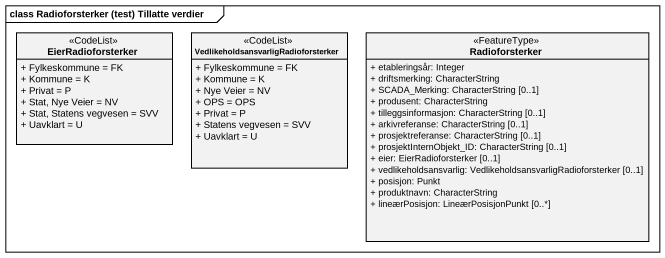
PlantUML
@startuml
mainframe class Radioforsterker (test) Tillatte verdier
hide circle
hide empty members
skinparam classAttributeIconSize 0
class EierRadioforsterker <<CodeList>> {
  + Fylkeskommune = FK
  + Kommune = K
  + Privat = P
  + Stat, Nye Veier = NV
  + Stat, Statens vegvesen = SVV
  + Uavklart = U
}
class "VedlikeholdsansvarligRadioforsterker" as VedlikeholdsansvarligRadiofo <<CodeList>> {
  + Fylkeskommune = FK
  + Kommune = K
  + Nye Veier = NV
  + OPS = OPS
  + Privat = P
  + Statens vegvesen = SVV
  + Uavklart = U
}
class Radioforsterker <<FeatureType>> {
  + etableringsår: Integer
  + driftsmerking: CharacterString
  + SCADA_Merking: CharacterString [0..1]
  + produsent: CharacterString
  + tilleggsinformasjon: CharacterString [0..1]
  + arkivreferanse: CharacterString [0..1]
  + prosjektreferanse: CharacterString [0..1]
  + prosjektInternObjekt_ID: CharacterString [0..1]
  + eier: EierRadioforsterker [0..1]
  + vedlikeholdsansvarlig: VedlikeholdsansvarligRadioforsterker [0..1]
  + posisjon: Punkt
  + produktnavn: CharacterString
  + lineærPosisjon: LineærPosisjonPunkt [0..*]
}
@enduml
